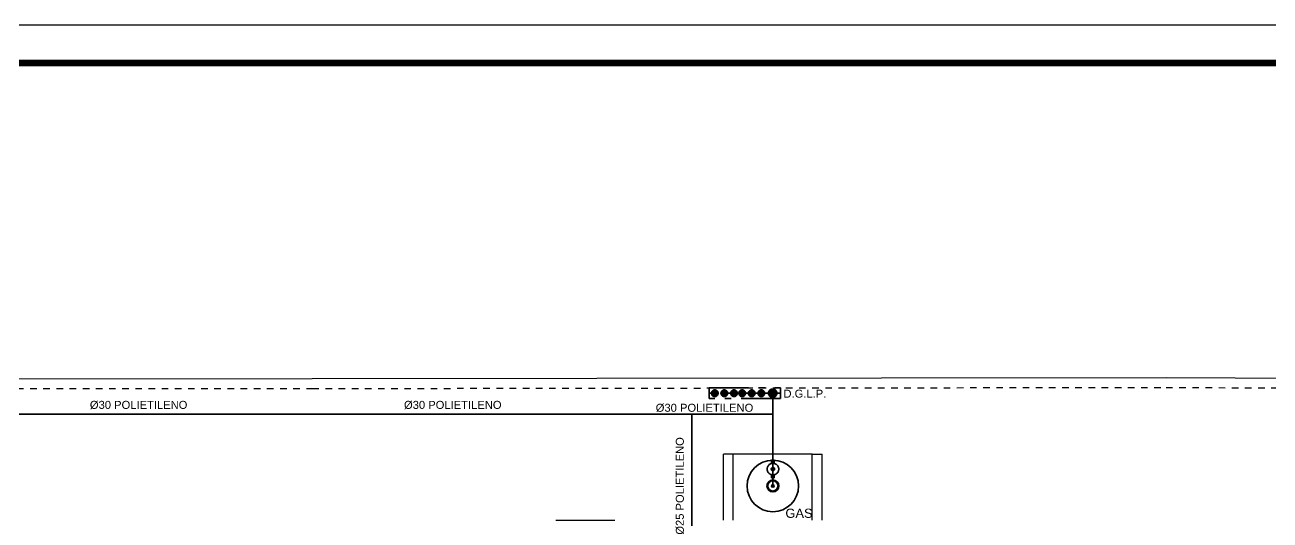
# Model space of a CAD drawing. Header units: feet. Extents: x 1019 to 2236, y -546 to 122.
# Drawn here: x 1074.06 to 1092.99, y -497.51 to -489.98 of the extents above; entities that cross this region are included whole.
import ezdxf

# ---------------------------------------------------------------- set-up
doc = ezdxf.new("R2010")
doc.units = ezdxf.units.FT
doc.header["$LTSCALE"] = 0.05
doc.header["$MEASUREMENT"] = 0
doc.linetypes.add('ACAD_ISO14W100', pattern=[25.5, 12, -3, 0.5, -3, 0.5, -3, 0.5, -3])
doc.linetypes.add('DASHDOT', pattern=[25.4, 12.7, -6.35, 0, -6.35])
doc.layers.add('arq-pisos', color=251, linetype='Continuous', lineweight=5)
doc.layers.add('GAS', color=6, linetype='ACAD_ISO14W100', lineweight=35)
for name, color, linetype in [('MARCO', 1, 'Continuous'), ('PISO', 8, 'Continuous'), ('PISOS', 7, 'Continuous'), ('SOLAR', 2, 'DASHDOT'), ('TEXXT', 2, 'Continuous'), ('TXT', 2, 'Continuous')]:
    doc.layers.add(name, color=color, linetype=linetype)
doc.styles.add('DAMIAN', font='arial.ttf', dxfattribs={"height": 0.12})
doc.styles.get("Standard").update_dxf_attribs({"font": 'arial.ttf'})
doc.linetypes.add('GAS_LINE', pattern='A,12.7,-5.08,["GAS",Standard,S=2.54,R=0,X=-2.54,Y=-1.27],-6.35', length=24.13)

# ---------------------------------------------------------------- blocks, each defined once
blk = doc.blocks.new('A$C7FF54E45')
at = {"layer": 'SOLAR', "linetype": 'Continuous', "ltscale": 0.15}
blk.add_lwpolyline([(66.124, 33.191), (34.853, 30.693), (7.642, 28.496), (3.32, 28.119), (3.338, 28.271), (7.63, 28.645), (34.841, 30.843), (66.26, 33.352), (68.078, 13.246), (60.53, 11.749), (47.102, 9.086), (34.373, 6.546), (24.073, 4.557), (22.007, 4.131), (9.481, 1.696), (-0.018, -0.156), (0, 0)], dxfattribs=at)
at = {"layer": 'SOLAR', "ltscale": 0.03}
blk.add_lwpolyline([(3.342, 28.196), (7.636, 28.57), (34.847, 30.768), (66.118, 33.265), (67.917, 13.367), (60.501, 11.896), (47.073, 9.233), (34.344, 6.693), (24.044, 4.704), (21.978, 4.278), (9.452, 1.843), (0, 0), (3.328, 28.184)], dxfattribs=at)

msp = doc.modelspace()

# ---------------------------------------------------------------- hatches: boundary and pattern name
at = {"layer": 'arq-pisos'}
h = msp.add_hatch(dxfattribs=at)
h.set_pattern_fill('AR-HBONE', color=256, scale=0.06, angle=90)
h.set_pattern_definition([(135, (856.05644, -198.79704), (-0.33941125, 5e-17), [0.72, -0.24]), (225, (855.88674, -198.62733), (-0.33941125, 5e-17), [0.72, -0.24])])
edge = h.paths.add_edge_path()
edge.add_line((1079.731, -513.492), (1086.908, -513.483))
edge.add_line((1086.908, -513.483), (1086.908, -513.482))
edge.add_line((1086.908, -513.482), (1095.404, -513.471))
edge.add_line((1095.404, -513.471), (1095.591, -514.615))
edge.add_arc((1096.578, -514.453), 1, 189.2909, 252.057)
edge.add_line((1096.27, -515.405), (1115.308, -521.57))
edge.add_line((1115.308, -521.57), (1115.616, -520.618))
edge.add_line((1115.616, -520.618), (1097.154, -514.64))
edge.add_line((1097.154, -514.64), (1102.237, -498.942))
edge.add_line((1102.237, -498.942), (1106.806, -500.422))
edge.add_line((1106.806, -500.422), (1108.337, -495.662))
edge.add_line((1108.337, -495.662), (1107.969, -495.543))
edge.add_line((1107.969, -495.543), (1107.482, -495.541))
edge.add_line((1107.482, -495.541), (1106.249, -499.348))
edge.add_line((1106.249, -499.348), (1101.553, -497.827))
edge.add_line((1101.553, -497.827), (1097.198, -511.276))
edge.add_arc((1096.247, -510.968), 1, 270.0737, 342.057, ccw=False)
edge.add_line((1096.248, -511.968), (1086.442, -511.981))
edge.add_line((1086.442, -511.981), (1086.442, -508.811))
edge.add_line((1086.442, -508.811), (1084.438, -508.814))
edge.add_line((1084.438, -508.814), (1084.442, -511.985))
edge.add_line((1084.442, -511.985), (1079.729, -511.991))
edge.add_line((1079.729, -511.991), (1070.168, -505.813))
edge.add_line((1070.168, -505.813), (1069.936, -507.8))
edge.add_line((1069.936, -507.8), (1078.498, -513.332))
edge.add_arc((1079.041, -512.492), 1, 237.1316, 270.0737)
edge.add_line((1079.042, -513.492), (1079.731, -513.492))
at = {"layer": 'GAS'}
h = msp.add_hatch(color=256, dxfattribs=at)
h.dxf.hatch_style = 1
edge = h.paths.add_edge_path()
edge.add_arc((1084.552, -495.582), 0.0508, -90, 270)
h = msp.add_hatch(color=256, dxfattribs=at)
h.dxf.hatch_style = 1
edge = h.paths.add_edge_path()
edge.add_arc((1084.697, -495.582), 0.0508, -90, 270)
h = msp.add_hatch(color=256, dxfattribs=at)
h.dxf.hatch_style = 1
edge = h.paths.add_edge_path()
edge.add_arc((1084.844, -495.582), 0.0508, -90, 270)
h = msp.add_hatch(color=256, dxfattribs=at)
h.dxf.hatch_style = 1
edge = h.paths.add_edge_path()
edge.add_arc((1084.969, -495.582), 0.0508, -90, 270)
h = msp.add_hatch(color=256, dxfattribs=at)
h.dxf.hatch_style = 1
edge = h.paths.add_edge_path()
edge.add_arc((1085.114, -495.582), 0.0508, -90, 270)
h = msp.add_hatch(color=256, dxfattribs=at)
h.dxf.hatch_style = 1
edge = h.paths.add_edge_path()
edge.add_arc((1085.26, -495.582), 0.0508, -90, 270)
h = msp.add_hatch(color=256, dxfattribs=at)
h.dxf.hatch_style = 1
edge = h.paths.add_edge_path()
edge.add_arc((1085.432, -495.582), 0.065, -90, 270)
h = msp.add_hatch(color=256, dxfattribs=at)
h.dxf.hatch_style = 1
edge = h.paths.add_edge_path()
edge.add_arc((1085.436, -496.736), 0.0255, 0, 360)
at = {"layer": 'GAS', "linetype": 'GAS_LINE', "ltscale": 0.8}
h = msp.add_hatch(color=256, dxfattribs=at)
h.dxf.hatch_style = 1
h.paths.add_polyline_path([(1085.415, -496.992, 1), (1085.456, -496.992, 1)])

# ---------------------------------------------------------------- linework, layer by layer
at = {"layer": 'GAS'}
msp.add_line((1085.553, -495.581), (1084.466, -495.582), dxfattribs=at)
at = {"layer": 'GAS', "linetype": 'GAS_LINE', "ltscale": 0.8}
for p, q in [((1085.436, -496.992), (1085.436, -495.565)), ((1058.482, -495.901), (1085.436, -495.901)), ((1084.204, -495.901), (1084.204, -502.397))]:
    msp.add_line(p, q, dxfattribs=at)
at = {"layer": 'GAS'}
msp.add_lwpolyline([(1084.466, -495.662), (1084.466, -495.502), (1085.553, -495.501), (1085.553, -495.661)], close=True, dxfattribs=at)
for points in [[(1085.454, -496.65), (1085.454, -496.602), (1085.416, -496.602), (1085.416, -496.65), (1085.417, -496.65)], [(1085.454, -496.822), (1085.454, -496.869), (1085.416, -496.869), (1085.416, -496.822), (1085.417, -496.822)]]:
    msp.add_lwpolyline(points, dxfattribs=at)
for centre, radius in [((1084.552, -495.582), 0.0508), ((1084.697, -495.582), 0.0508), ((1084.844, -495.582), 0.0508), ((1084.969, -495.582), 0.0508), ((1085.114, -495.582), 0.0508), ((1085.26, -495.582), 0.0508), ((1085.432, -495.582), 0.065), ((1085.436, -496.736), 0.0881), ((1085.436, -496.736), 0.0255)]:
    msp.add_circle(centre, radius, dxfattribs=at)
at = {"layer": 'GAS', "linetype": 'Continuous'}
for centre, radius in [((1085.435, -496.992, -0.698), 0.392), ((1085.436, -496.992), 0.091), ((1085.436, -496.992), 0.0777)]:
    msp.add_circle(centre, radius, dxfattribs=at)
at = {"layer": 'GAS', "linetype": 'GAS_LINE', "ltscale": 0.8}
msp.add_circle((1085.436, -496.992), 0.0204, dxfattribs=at)
at = {"layer": 'MARCO'}
msp.add_lwpolyline([(1053.536, -489.979), (1139.54, -489.979), (1139.54, -545.982), (1053.536, -545.982)], close=True, dxfattribs=at)
at = {"layer": 'MARCO', "const_width": 0.1}
msp.add_lwpolyline([(1129.976, -490.558), (1054.114, -490.558), (1054.114, -545.403), (1129.976, -545.403)], close=True, dxfattribs=at)
at = {"layer": 'PISO'}
msp.add_line((1082.134, -497.511), (1083.034, -497.511), dxfattribs=at)
at = {"layer": 'PISOS'}
for p, q in [((1084.684, -497.511), (1084.684, -496.511)), ((1084.834, -496.511), (1084.684, -496.511)), ((1084.834, -497.511), (1084.834, -496.511)), ((1086.034, -496.511), (1084.834, -496.511)), ((1086.034, -497.511), (1086.034, -496.511)), ((1086.034, -496.511), (1086.184, -496.511)), ((1086.184, -497.511), (1086.184, -496.511))]:
    msp.add_line(p, q, dxfattribs=at)

# ---------------------------------------------------------------- block references
at = {"layer": 'PISO', "rotation": 168.7903459937089}
msp.add_blockref('A$C7FF54E45', (1126.403, -495.604), dxfattribs=at)

# ---------------------------------------------------------------- texts
at = {"layer": 'TEXXT', "char_height": 0.12168, "width": 2.45388, "attachment_point": 5, "style": 'DAMIAN'}
for s, insert in [('\\A1;D.G.L.P.', (1085.922, -495.589)), ('\\A1;  %%C30 POLIETILENO  ', (1075.746, -495.761)), ('\\A1;  %%C30 POLIETILENO  ', (1080.522, -495.761)), ('\\A1;  %%C30 POLIETILENO  ', (1084.349, -495.805))]:
    msp.add_mtext(s, dxfattribs=dict(at, insert=insert))
at = {"layer": 'TEXXT', "insert": (1084.023, -497.039), "char_height": 0.12168, "width": 2.45388, "attachment_point": 5, "rotation": 90, "style": 'DAMIAN'}
msp.add_mtext('\\A1;  %%C25 POLIETILENO  ', dxfattribs=at)
at = {"layer": 'TXT', "insert": (1085.626, -497.337), "char_height": 0.14, "attachment_point": 1}
msp.add_mtext_dynamic_manual_height_columns('GAS', width=0.99636, gutter_width=1, heights=[0], dxfattribs=at)

doc.saveas('drawing.dxf')
